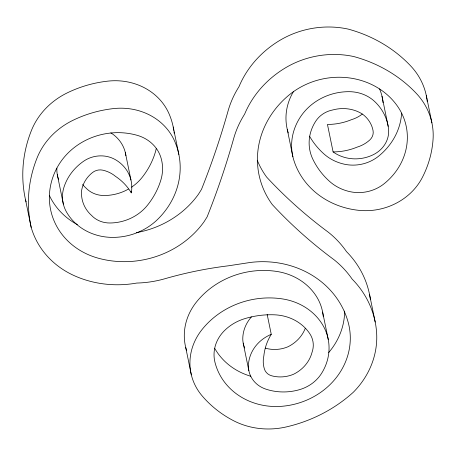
<?xml version="1.0" encoding="UTF-8"?>
<svg xmlns="http://www.w3.org/2000/svg" width="456" height="456" viewBox="0 0 456 456"><rect width="100%" height="100%" fill="white"/><g stroke="black" fill="none" stroke-linecap="round" stroke-linejoin="round"><path stroke-width="0.68" d="M426.269 95.401L431.906 122.864M382.02 96.313L388.176 126.329M369.554 294.553L375.191 322.022M131.009 191.486L131.288 192.859A57.427 52.047 -11.6 0 0 115.51 176.364A30.717 27.839 -11.6 0 0 102.902 170.191A11.371 10.306 -11.6 0 0 92.545 172.51A31.099 28.186 -11.6 0 0 81.675 190.158A35.243 31.943 -11.6 0 0 91.548 215.42A24.943 22.606 -11.6 0 0 109.953 222.995A45.435 41.177 -11.6 0 0 147.493 205.206A81.744 74.083 -11.6 0 0 160.922 179.824A45.856 41.559 -11.6 0 0 161.071 158.095A37.671 34.143 -11.6 0 0 137.381 135.381A65.487 59.348 -11.6 0 0 58.282 165.602A72.361 65.578 -11.6 0 0 98.148 258.164A92.066 83.442 -11.6 0 0 204.094 221.701L207.127 216.862A896.633 812.626 -11.6 0 0 233.689 138.493A101.226 91.741 -11.6 0 1 244.627 114.154A100.405 91.001 -11.6 0 1 285.068 68.075A86.765 78.637 -11.6 0 1 353.753 56.544A139.553 126.477 -11.6 0 1 416.459 93.554A72.8 65.983 -11.6 0 1 433.057 139.433A112.564 102.013 -11.6 0 1 422.484 177.202A60.562 54.891 -11.6 0 1 358.872 210.341A80.41 72.88 -11.6 0 1 293.881 160.404A59.457 53.888 -11.6 0 1 300.681 116.554A54.509 49.402 -11.6 0 1 349.336 91.679A37.278 33.784 -11.6 0 1 374.547 101.397A52.56 47.635 -11.6 0 1 388.535 128.905A27.919 25.302 -11.6 0 1 373.145 154.778A37.272 33.778 -11.6 0 1 333.097 151.911L327.459 124.448A57.427 52.047 -11.6 0 0 351.53 119.649A30.717 27.839 -11.6 0 0 362.281 114.091M287.246 129.31L292.883 156.773M322.62 312.069L328.257 339.532M267.17 314.423L271.257 334.333A57.427 52.047 -11.6 0 0 263.853 355.88A30.717 27.839 -11.6 0 0 264.434 369.121A11.371 10.306 -11.6 0 0 271.765 375.824A31.099 28.186 -11.6 0 0 293.561 374.251A35.243 31.943 -11.6 0 0 312.041 352.317A24.943 22.606 -11.6 0 0 309.852 333.792A45.435 41.177 -11.6 0 0 274.597 314.817A81.744 74.083 -11.6 0 0 244.353 318.784A45.856 41.559 -11.6 0 0 224.141 330.959A37.671 34.143 -11.6 0 0 214.93 362.144A65.487 59.348 -11.6 0 0 282.498 406.239A72.361 65.578 -11.6 0 0 348.361 323.036A92.066 83.442 -11.6 0 0 250.663 262.405L228.627 265.774A370.13 335.451 -11.6 0 0 164.918 278.73A101.226 91.741 -11.6 0 1 136.732 283.056A100.405 91.001 -11.6 0 1 74.157 275.623A86.765 78.637 -11.6 0 1 31.185 227.39L25.547 199.927A139.553 126.477 -11.6 0 1 31.407 130.53A72.8 65.983 -11.6 0 1 67.192 92.904A112.564 102.013 -11.6 0 1 107.952 81.122A60.562 54.891 -11.6 0 1 169.056 113.812A80.41 72.88 -11.6 0 1 173.827 130.444M243.202 343.123L248.839 370.585M173.229 127.03L178.866 154.493M185.706 347.421L191.343 374.889M125.309 152.521L130.946 179.983M57.285 174.562L63.361 204.14M427.078 100.183A72.8 65.983 -11.6 0 1 427.238 101.557M426.987 99.493A72.8 65.983 -11.6 0 0 410.822 66.086A139.553 126.477 -11.6 0 0 348.116 29.081A86.765 78.637 -11.6 0 0 279.431 40.612A100.405 91.001 -11.6 0 0 238.99 86.691A101.226 91.741 -11.6 0 0 228.051 111.025A896.633 812.626 -11.6 0 1 201.489 189.394L198.451 194.239A92.066 83.442 -11.6 0 1 136.327 232.651M288.243 132.941A59.457 53.888 -11.6 0 1 293.63 91.303M379.557 88.903A52.56 47.635 -11.6 0 1 382.897 101.437A27.919 25.302 -11.6 0 1 383.006 102.714M309.527 136.179A81.744 74.083 -11.6 0 0 324.011 153.991A45.856 41.559 -11.6 0 0 344.542 164.245A37.671 34.143 -11.6 0 0 378.736 156.077A65.487 59.348 -11.6 0 0 401.622 113.156M257.252 160.216A92.066 83.442 -11.6 0 0 266.657 177.116A491.802 445.723 -11.6 0 0 328.4 232.275A101.226 91.741 -11.6 0 1 346.503 251.638A100.405 91.001 -11.6 0 1 370.369 299.381M186.578 350.556A60.562 54.891 -11.6 0 1 196.097 302.476A80.41 72.88 -11.6 0 1 277.026 271.485A59.457 53.888 -11.6 0 1 316.111 295.933A54.509 49.402 -11.6 0 1 323.23 316.384M244.73 348.002A27.919 25.302 -11.6 0 1 243.829 345.602M243.646 344.992A27.919 25.302 -11.6 0 1 242.791 338.021A37.272 33.778 -11.6 0 1 251.45 316.892M265.272 348.093A11.371 10.306 -11.6 0 0 266.127 348.361A31.099 28.186 -11.6 0 0 287.924 346.788A35.243 31.943 -11.6 0 0 305.315 328.252M250.811 376.263A65.487 59.348 -11.6 0 1 214.696 348.304M344.662 311.077A72.361 65.578 -11.6 0 1 328.719 352.522M26.14 201.871A86.765 78.637 -11.6 0 1 25.547 199.927M174.021 131.818A80.41 72.88 -11.6 0 1 174.181 133.198M58.664 179.772A37.278 33.784 -11.6 0 1 58.311 178.746M58.151 178.233A37.278 33.784 -11.6 0 1 56.857 168.104M110.854 132.861A37.272 33.778 -11.6 0 1 125.902 155.695M82.604 184.515A35.243 31.943 -11.6 0 0 85.91 187.957A24.943 22.606 -11.6 0 0 104.316 195.527A45.435 41.177 -11.6 0 0 128.467 189.075M131.51 187.199A45.435 41.177 -11.6 0 0 141.856 177.743A81.744 74.083 -11.6 0 0 155.285 152.361A45.856 41.559 -11.6 0 0 156.186 148.759M77.417 224.654A72.361 65.578 -11.6 0 1 49.442 195.613M333.097 151.911A57.427 52.047 -11.6 0 0 357.168 147.111A30.717 27.839 -11.6 0 0 369.748 140.009A11.371 10.306 -11.6 0 0 373.076 130.729A31.099 28.186 -11.6 0 0 362.132 113.886A35.243 31.943 -11.6 0 0 332.897 109.924A24.943 22.606 -11.6 0 0 315.894 120.965A45.435 41.177 -11.6 0 0 312.736 158.984A81.744 74.083 -11.6 0 0 329.648 181.454A45.856 41.559 -11.6 0 0 350.179 191.708A37.671 34.143 -11.6 0 0 384.374 183.54A65.487 59.348 -11.6 0 0 397.911 106.818A72.361 65.578 -11.6 0 0 288.83 95.213A92.066 83.442 -11.6 0 0 272.295 204.584A491.802 445.723 -11.6 0 0 334.037 259.738A101.226 91.741 -11.6 0 1 352.14 279.1A100.405 91.001 -11.6 0 1 376.542 331.712A86.765 78.637 -11.6 0 1 353.32 392.245A139.553 126.477 -11.6 0 1 286.066 426.976A72.8 65.983 -11.6 0 1 233.295 420.575A112.564 102.013 -11.6 0 1 201.991 395.705A60.562 54.891 -11.6 0 1 201.734 329.939A80.41 72.88 -11.6 0 1 282.663 298.948A59.457 53.888 -11.6 0 1 321.748 323.401A54.509 49.402 -11.6 0 1 321.491 373.492A37.278 33.784 -11.6 0 1 299.45 389.68A52.56 47.635 -11.6 0 1 265.791 389.116A27.919 25.302 -11.6 0 1 248.429 365.49A37.272 33.778 -11.6 0 1 271.257 334.333M131.288 192.859A37.272 33.778 -11.6 0 0 115.328 159.623A27.919 25.302 -11.6 0 0 83.602 161.242A52.56 47.635 -11.6 0 0 64.039 186.994A37.278 33.784 -11.6 0 0 66.576 212.143A54.509 49.402 -11.6 0 0 112.866 237.394A59.457 53.888 -11.6 0 0 157.639 219.382A80.41 72.88 -11.6 0 0 174.694 141.274A60.562 54.891 -11.6 0 0 113.59 108.585A112.564 102.013 -11.6 0 0 72.829 120.373A72.8 65.983 -11.6 0 0 37.044 157.998A139.553 126.477 -11.6 0 0 31.185 227.39"/></g></svg>
